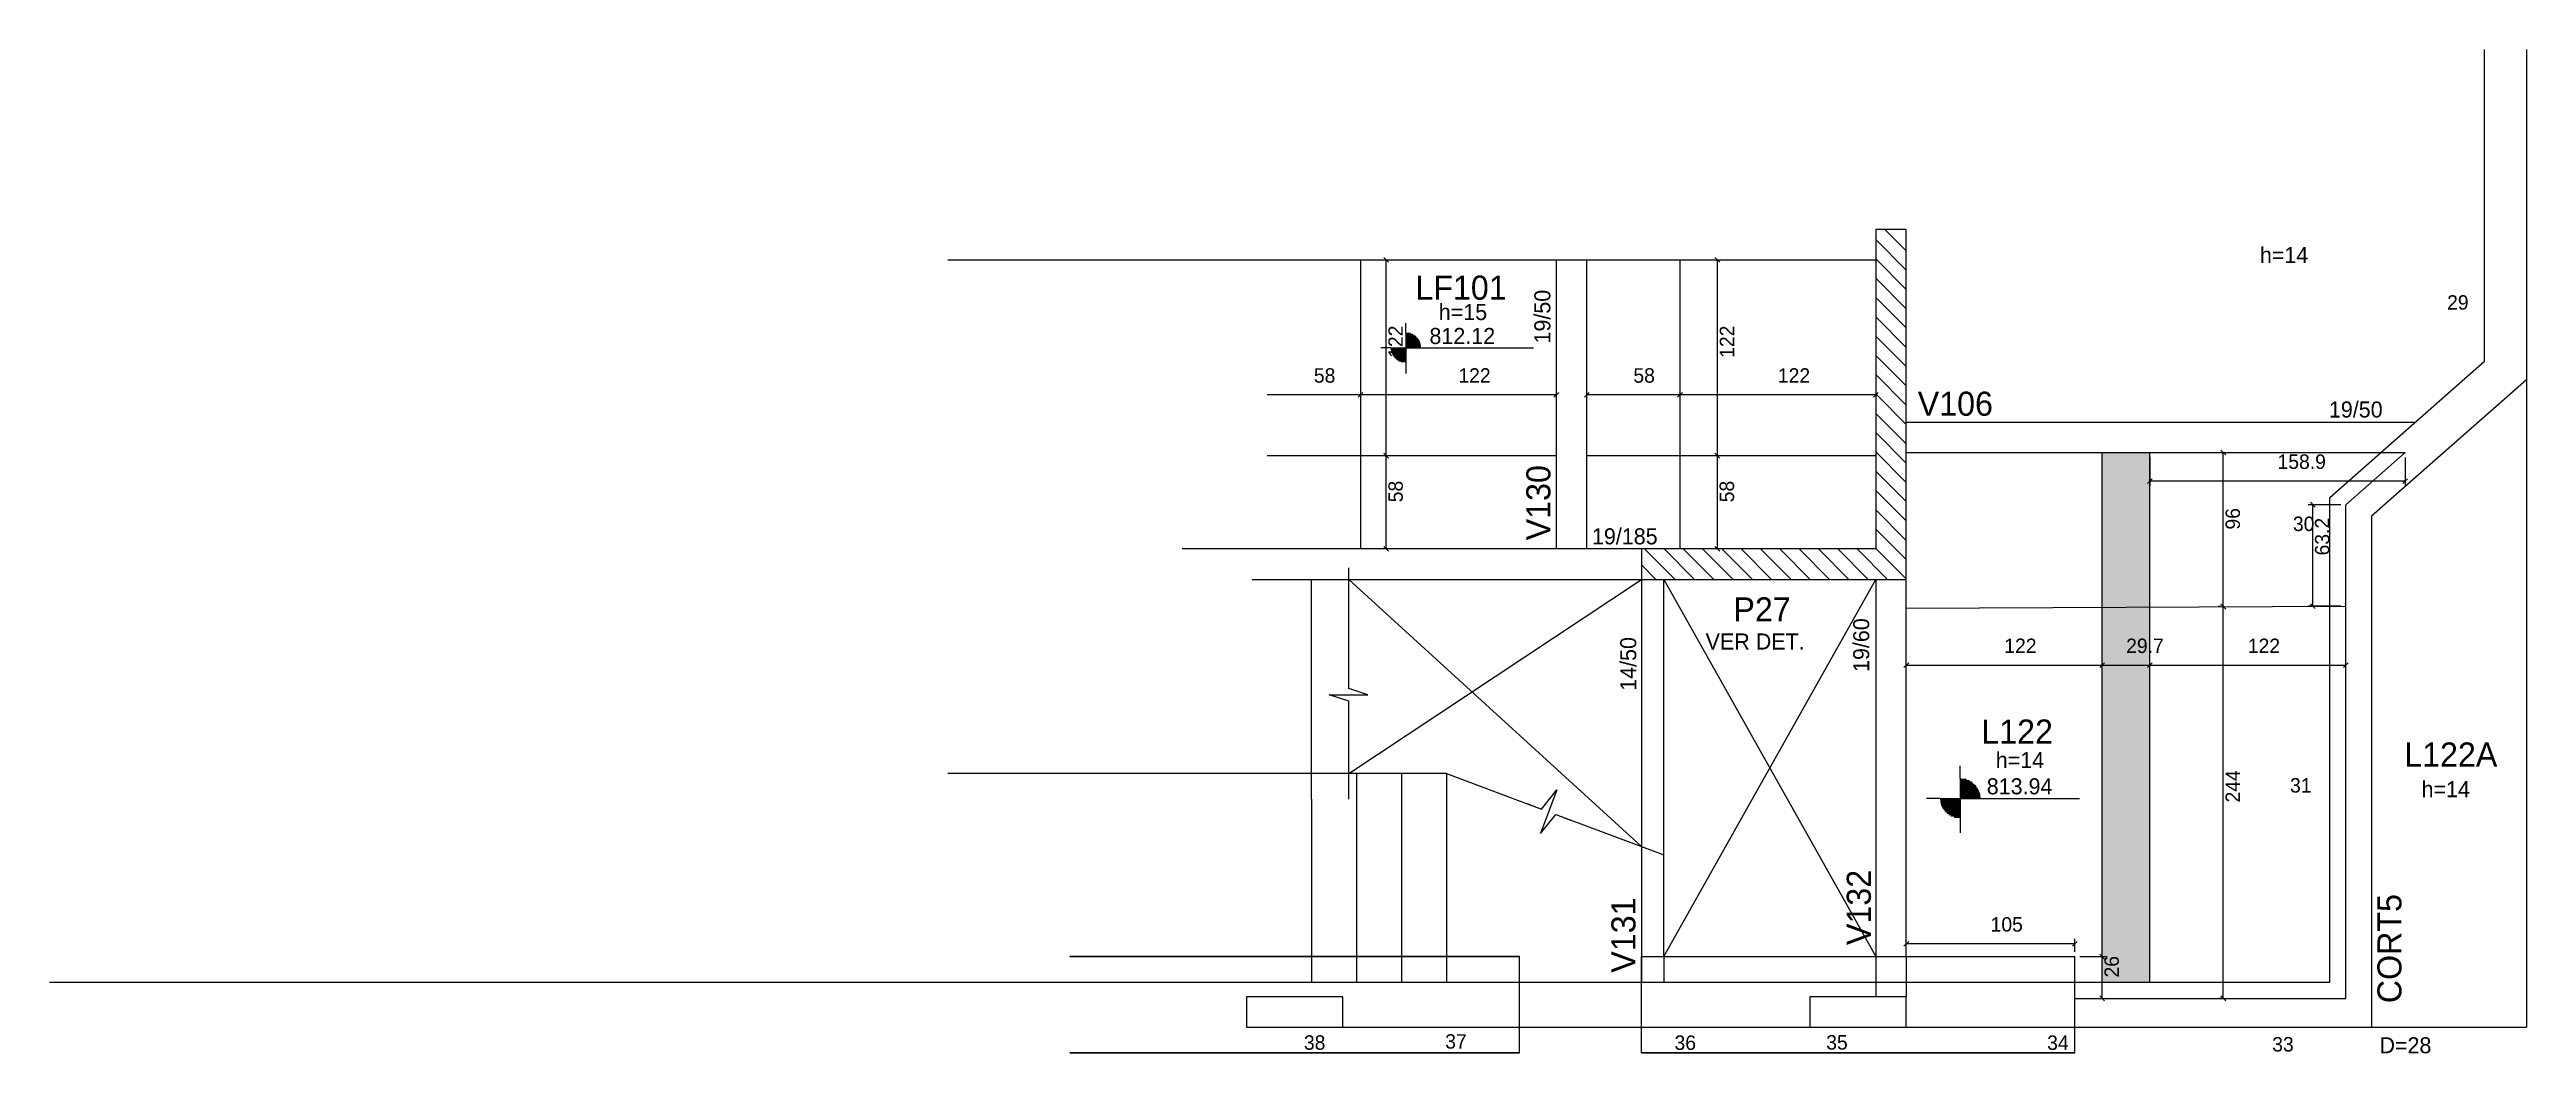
# Model space of a CAD drawing. Header units: metres. Extents: x 5258 to 6801, y 2027 to 2653.
import ezdxf

# ---------------------------------------------------------------- set-up
doc = ezdxf.new("R2010")
doc.units = ezdxf.units.M
for name, color, linetype in [('1', 7, 'Continuous'), ('3', 7, 'Continuous'), ('4', 7, 'Continuous'), ('7', 7, 'Continuous'), ('9', 7, 'Continuous'), ('Hachura', 7, 'Continuous'), ('Painéis', 7, 'Continuous')]:
    doc.layers.add(name, color=color, linetype=linetype)

msp = doc.modelspace()

# ---------------------------------------------------------------- hatches: boundary and pattern name
at = {"layer": 'Hachura'}
h = msp.add_hatch(color=7, dxfattribs=at)
h.dxf.hatch_style = 1
h.paths.add_polyline_path([(6566.1, 2071.8), (6536.4, 2071.8), (6536.4, 2401.8), (6566.1, 2401.8), (6566.1, 2071.8)])

# ---------------------------------------------------------------- linework, layer by layer
at = {"layer": '1', "color": 1, "lineweight": 25}
for p, q in [((6774.6, 2458.8), (6774.6, 2652.8)), ((6678.1, 2373.8), (6774.6, 2458.8)), ((6800.6, 2447.1), (6704.1, 2362.1)), ((6678.1, 2071.8), (6678.1, 2373.8)), ((6704.1, 2362.1), (6704.1, 2043.8)), ((6263.4, 2087.8), (6395.4, 2322.8)), ((6263.4, 2322.8), (6395.4, 2087.8)), ((6173.4, 2027.8), (6173.4, 2087.8)), ((6249.4, 2027.8), (6249.4, 2087.8)), ((6249.4, 2087.8), (6519.4, 2087.8)), ((6519.4, 2027.8), (6519.4, 2087.8))]:
    msp.add_line(p, q, dxfattribs=at)
for points in [[(6800.6, 2652.8), (6800.6, 2043.8)], [(5257.9, 2071.8), (6678.1, 2071.8), (6678.1, 2373.8)], [(5893.4, 2087.8), (6173.4, 2087.8), (5893.4, 2087.8)], [(6414.4, 2043.8), (6800.6, 2043.8)], [(5893.4, 2027.8), (6173.4, 2027.8), (5893.4, 2027.8)], [(6249.4, 2027.8), (6519.4, 2027.8), (6249.4, 2027.8)]]:
    msp.add_lwpolyline(points, dxfattribs=at)
at = {"layer": '3', "color": 3, "lineweight": 25}
for p, q in [((6395.4, 2534.4), (6414.4, 2515.4)), ((6401, 2540.8), (6414.4, 2527.4)), ((6395.4, 2522.4), (6414.4, 2503.4)), ((6395.4, 2510.4), (6414.4, 2491.4)), ((6395.4, 2498.4), (6414.4, 2479.4)), ((6395.4, 2486.3), (6414.4, 2467.3)), ((6102.7, 2476.5), (6102.7, 2482.3)), ((6102.7, 2476.5), (6102.7, 2457.8)), ((6102.7, 2476.1), (6105.6, 2476.1)), ((6102.7, 2475.5), (6107, 2475.5)), ((6102.7, 2474.9), (6108, 2474.9)), ((6102.7, 2474.3), (6108.8, 2474.3)), ((6102.7, 2473.7), (6109.4, 2473.7)), ((6102.7, 2473.1), (6109.9, 2473.1)), ((6102.7, 2472.5), (6110.4, 2472.5)), ((6102.7, 2471.9), (6110.8, 2471.9)), ((6102.7, 2471.3), (6111.1, 2471.3)), ((6102.7, 2470.7), (6111.4, 2470.7)), ((6102.7, 2470.1), (6111.6, 2470.1)), ((6102.7, 2469.5), (6111.8, 2469.5)), ((6102.7, 2468.9), (6111.9, 2468.9)), ((6395.4, 2474.3), (6414.4, 2455.3)), ((6093.3, 2467.1), (6087, 2467.1)), ((6093.3, 2467.1), (6112.1, 2467.1)), ((6102.7, 2466.5), (6093.3, 2466.5)), ((6102.7, 2465.9), (6093.4, 2465.9)), ((6102.7, 2465.4), (6093.5, 2465.4)), ((6102.7, 2464.8), (6093.6, 2464.8)), ((6102.7, 2464.2), (6093.8, 2464.2)), ((6102.7, 2463.6), (6094, 2463.6)), ((6102.7, 2463), (6094.3, 2463)), ((6102.7, 2462.4), (6094.6, 2462.4)), ((6102.7, 2461.8), (6095, 2461.8)), ((6102.7, 2461.2), (6095.4, 2461.2)), ((6102.7, 2460.6), (6096, 2460.6)), ((6102.7, 2460), (6096.6, 2460)), ((6102.7, 2459.4), (6097.4, 2459.4)), ((6102.7, 2458.8), (6098.4, 2458.8)), ((6102.7, 2458.2), (6099.8, 2458.2)), ((6102.7, 2468.3), (6112, 2468.3)), ((6102.7, 2467.7), (6112.1, 2467.7)), ((6102.7, 2457.8), (6102.7, 2451.1)), ((6112.1, 2467.1), (6182.2, 2467.1)), ((6395.4, 2462.3), (6414.4, 2443.3)), ((6395.4, 2450.3), (6414.4, 2431.3)), ((6395.4, 2438.3), (6414.4, 2419.3)), ((6395.4, 2426.2), (6414.4, 2407.2)), ((6395.4, 2414.2), (6414.4, 2395.2)), ((6414.4, 2420.8), (6731.5, 2420.8)), ((6395.4, 2402.2), (6414.4, 2383.2)), ((6414.4, 2401.8), (6725.1, 2401.8)), ((6395.4, 2390.2), (6414.4, 2371.2)), ((6395.4, 2378.2), (6414.4, 2359.2)), ((6395.4, 2366.1), (6414.4, 2347.1)), ((6395.4, 2354.1), (6414.4, 2335.1)), ((6249.4, 2331.8), (6258.4, 2322.8)), ((6251.4, 2341.8), (6270.4, 2322.8)), ((6263.5, 2341.8), (6282.5, 2322.8)), ((6275.5, 2341.8), (6294.5, 2322.8)), ((6287.5, 2341.8), (6306.5, 2322.8)), ((6299.5, 2341.8), (6318.5, 2322.8)), ((6311.5, 2341.8), (6330.5, 2322.8)), ((6323.6, 2341.8), (6342.6, 2322.8)), ((6335.6, 2341.8), (6354.6, 2322.8)), ((6347.6, 2341.8), (6366.6, 2322.8)), ((6359.6, 2341.8), (6378.6, 2322.8)), ((6371.7, 2341.8), (6390.7, 2322.8)), ((6383.7, 2341.8), (6402.7, 2322.8)), ((6395.4, 2342.1), (6414.4, 2323.1)), ((6448, 2198.9), (6448, 2206.6)), ((6448, 2198.9), (6448, 2173.9)), ((6448, 2198.3), (6451.8, 2198.3)), ((6448, 2197.5), (6453.7, 2197.5)), ((6448, 2196.7), (6455.1, 2196.7)), ((6448, 2195.9), (6456.1, 2195.9)), ((6448, 2195.1), (6456.9, 2195.1)), ((6448, 2194.3), (6457.6, 2194.3)), ((6448, 2193.5), (6458.2, 2193.5)), ((6448, 2192.7), (6458.8, 2192.7)), ((6448, 2191.9), (6459.2, 2191.9)), ((6448, 2191.2), (6459.5, 2191.2)), ((6435.5, 2186.4), (6427, 2186.4)), ((6435.5, 2186.4), (6460.5, 2186.4)), ((6448, 2185.6), (6435.5, 2185.6)), ((6448, 2184.8), (6435.6, 2184.8)), ((6448, 2184), (6435.7, 2184)), ((6448, 2183.2), (6435.9, 2183.2)), ((6448, 2182.4), (6436.1, 2182.4)), ((6448, 2181.6), (6436.4, 2181.6)), ((6448, 2180.8), (6436.8, 2180.8)), ((6448, 2180.1), (6437.2, 2180.1)), ((6448, 2179.3), (6437.7, 2179.3)), ((6448, 2178.5), (6438.3, 2178.5)), ((6448, 2177.7), (6439, 2177.7)), ((6448, 2176.9), (6439.9, 2176.9)), ((6448, 2176.1), (6440.9, 2176.1)), ((6448, 2175.3), (6442.2, 2175.3)), ((6448, 2190.4), (6459.8, 2190.4)), ((6448, 2189.6), (6460.1, 2189.6)), ((6448, 2188.8), (6460.3, 2188.8)), ((6448, 2188), (6460.4, 2188)), ((6448, 2187.2), (6460.5, 2187.2)), ((6460.5, 2186.4), (6522.3, 2186.4)), ((6448, 2174.5), (6444.1, 2174.5)), ((6448, 2173.9), (6448, 2165)), ((6263.4, 2087.8), (6263.4, 2071.8)), ((6395.4, 2087.8), (6395.4, 2062.8)), ((6414.4, 2087.8), (6414.4, 2062.8))]:
    msp.add_line(p, q, dxfattribs=at)
for points in [[(5817.4, 2521.8), (6395.4, 2521.8)], [(6196.4, 2521.8), (6196.4, 2341.8)], [(6215.4, 2341.8), (6215.4, 2521.8)], [(6249.4, 2341.8), (5963.4, 2341.8)], [(6006.9, 2322.8), (6205.9, 2322.8)], [(6205.9, 2322.8), (6249.4, 2322.8)], [(6249.4, 2322.8), (6249.4, 2071.8)], [(6263.4, 2087.8), (6263.4, 2322.8)], [(6395.4, 2322.8), (6395.4, 2087.8)], [(6414.4, 2087.8), (6414.4, 2322.8)], [(6063.4, 2043.8), (6256.4, 2043.8)], [(6256.4, 2043.8), (6354.4, 2043.8)]]:
    msp.add_lwpolyline(points, dxfattribs=at)
at = {"layer": '7', "color": 7, "lineweight": 25}
for points in [[(6414.4, 2322.8), (6414.4, 2540.8), (6395.4, 2540.8), (6395.4, 2341.8), (6249.4, 2341.8), (6249.4, 2322.8), (6414.4, 2322.8)], [(6003.4, 2043.8), (6063.4, 2043.8), (6063.4, 2062.8), (6003.4, 2062.8), (6003.4, 2043.8)], [(6354.4, 2043.8), (6414.4, 2043.8), (6414.4, 2062.8), (6354.4, 2062.8), (6354.4, 2043.8)]]:
    msp.add_lwpolyline(points, dxfattribs=at)
at = {"layer": '9', "color": 9, "lineweight": 25}
for p, q in [((6067.1, 2254.9), (6067.1, 2330)), ((6043.9, 2185.8), (6043.9, 2322.8)), ((6067.1, 2201.8), (6249.4, 2322.8)), ((6067.1, 2322.8), (6249.4, 2156.4)), ((6067.1, 2185.8), (6067.1, 2246.9)), ((6127.9, 2201.8), (5817.4, 2201.8)), ((6071.9, 2201.8), (6071.9, 2071.8)), ((6099.9, 2201.8), (6099.9, 2071.8)), ((6127.9, 2201.8), (6127.9, 2071.8)), ((6127.9, 2201.8), (6187.1, 2179.7)), ((6043.9, 2185.8), (6043.9, 2071.8)), ((6196.2, 2176.3), (6263.4, 2151.2))]:
    msp.add_line(p, q, dxfattribs=at)
for points in [[(6067.1, 2238.9), (6067.1, 2246.9), (6055, 2250.9), (6079.1, 2250.9), (6067.1, 2254.9), (6067.1, 2262.9)], [(6178, 2183.1), (6187.1, 2179.7), (6196.7, 2191.6), (6186.6, 2164.4), (6196.2, 2176.3), (6205.2, 2172.9)]]:
    msp.add_lwpolyline(points, dxfattribs=at)
at = {"layer": 'Painéis', "color": 200, "lineweight": 25}
for p, q in [((6074.4, 2521.8), (6074.4, 2341.8)), ((6273.4, 2521.8), (6273.4, 2341.8)), ((6196.4, 2399.8), (6016.4, 2399.8)), ((6395.4, 2399.8), (6215.4, 2399.8)), ((6536.4, 2071.8), (6536.4, 2401.8)), ((6566.1, 2071.8), (6566.1, 2401.8)), ((6688.1, 2369.3), (6725.1, 2401.8)), ((6688.1, 2061.8), (6688.1, 2369.3)), ((6414.4, 2304.9), (6688.1, 2306.1)), ((6519.4, 2061.8), (6688.1, 2061.8))]:
    msp.add_line(p, q, dxfattribs=at)
at = {"layer": 'Painéis', "color": 0, "lineweight": 25}
for p, q in [((6091.9, 2520.3), (6088.9, 2523.3)), ((6298.2, 2520.3), (6295.2, 2523.3)), ((6075.9, 2439.2), (6072.9, 2436.2)), ((6072.9, 2436.2), (6075.9, 2439.2)), ((6194.9, 2436.2), (6197.9, 2439.2)), ((6216.9, 2439.2), (6213.9, 2436.2)), ((6274.9, 2439.2), (6271.9, 2436.2)), ((6271.9, 2436.2), (6274.9, 2439.2)), ((6393.9, 2436.2), (6396.9, 2439.2)), ((6091.9, 2398.3), (6088.9, 2401.3)), ((6088.9, 2401.3), (6091.9, 2398.3)), ((6298.2, 2398.3), (6295.2, 2401.3)), ((6295.2, 2401.3), (6298.2, 2398.3)), ((6613.3, 2400.3), (6610.3, 2403.3)), ((6567.6, 2385.5), (6564.6, 2382.5)), ((6723.6, 2382.5), (6726.6, 2385.5)), ((6669.1, 2367.8), (6666.1, 2370.8)), ((6088.9, 2343.3), (6091.9, 2340.3)), ((6295.2, 2343.3), (6298.2, 2340.3)), ((6613.3, 2304.3), (6610.3, 2307.3)), ((6610.3, 2307.3), (6613.3, 2304.3)), ((6666.1, 2307.6), (6669.1, 2304.6)), ((6415.9, 2270.9), (6412.9, 2267.9)), ((6534.9, 2267.9), (6537.9, 2270.9)), ((6537.9, 2270.9), (6534.9, 2267.9)), ((6564.6, 2267.9), (6567.6, 2270.9)), ((6567.6, 2270.9), (6564.6, 2267.9)), ((6686.6, 2267.9), (6689.6, 2270.9)), ((6415.9, 2097.3), (6412.9, 2094.3)), ((6517.9, 2094.3), (6520.9, 2097.3)), ((6537.9, 2086.3), (6534.9, 2089.3)), ((6534.9, 2063.3), (6537.9, 2060.3)), ((6610.3, 2063.3), (6613.3, 2060.3))]:
    msp.add_line(p, q, dxfattribs=at)
at = {"layer": 'Painéis', "color": 4, "lineweight": 25}
for p, q in [((6090.4, 2399.8), (6090.4, 2521.8)), ((6296.7, 2399.8), (6296.7, 2521.8)), ((6074.4, 2437.7), (6016.4, 2437.7)), ((6196.4, 2437.7), (6074.4, 2437.7)), ((6273.4, 2437.7), (6215.4, 2437.7)), ((6395.4, 2437.7), (6273.4, 2437.7)), ((6090.4, 2341.8), (6090.4, 2399.8)), ((6296.7, 2341.8), (6296.7, 2399.8)), ((6566.1, 2398.8), (6566.1, 2381)), ((6611.8, 2305.8), (6611.8, 2401.8)), ((6725.1, 2398.8), (6725.1, 2381)), ((6725.1, 2384), (6566.1, 2384)), ((6685.1, 2369.3), (6664.6, 2369.3)), ((6667.6, 2306.1), (6667.6, 2369.3)), ((6610.2, 2305.8), (6608.8, 2305.8)), ((6611.8, 2061.8), (6611.8, 2305.8)), ((6685.1, 2306.1), (6664.6, 2306.1)), ((6414.4, 2269.4), (6536.4, 2269.4)), ((6536.4, 2269.4), (6566.1, 2269.4)), ((6566.1, 2270.9), (6566.1, 2272.4)), ((6566.1, 2269.4), (6688.1, 2269.4)), ((6414.4, 2090.8), (6414.4, 2098.8)), ((6519.4, 2090.8), (6519.4, 2098.8)), ((6519.4, 2095.8), (6414.4, 2095.8)), ((6522.4, 2087.8), (6539.4, 2087.8)), ((6536.4, 2061.8), (6536.4, 2087.8)), ((6522.4, 2061.8), (6539.4, 2061.8)), ((6611.3, 2061.8), (6608.8, 2061.8))]:
    msp.add_line(p, q, dxfattribs=at)

# ---------------------------------------------------------------- texts
at = {"layer": '3', "color": 3, "lineweight": 25}
for s, height, p in [('h=14', 10, (6634.6, 2519.8)), ('29', 9, (6751.2, 2490.8)), ('h=15', 10, (6123.2, 2484.3)), ('812.12', 10, (6117.4, 2469.4)), ('19/50', 10, (6677.6, 2423.6)), ('30', 9, (6655.2, 2352.9)), ('19/185', 10, (6218.6, 2344.6)), ('VER DET.', 10, (6289.4, 2279.1)), ('h=14', 10, (6470.1, 2205.2)), ('813.94', 10, (6464.5, 2188.9)), ('31', 9, (6653.4, 2190)), ('h=14', 10, (6735.3, 2187.1)), ('38', 9, (6039.2, 2029.8)), ('37', 9, (6127.2, 2030.5)), ('36', 9, (6270, 2029.7)), ('35', 9, (6364.5, 2029.9)), ('34', 9, (6502.1, 2029.7)), ('33', 9, (6642.3, 2028.7)), ('D=28', 10, (6709.1, 2027.6))]:
    msp.add_text(s, height=height, dxfattribs=at).set_placement(p)
for s, p in [('19/50', (6192.7, 2469.7)), ('14/50', (6246.2, 2253.4)), ('19/60', (6391.3, 2265.1))]:
    msp.add_text(s, height=10, rotation=90, dxfattribs=at).set_placement(p)
at = {"layer": '4', "color": 4, "lineweight": 25}
for s, p in [('LF101', (6108.6, 2497)), ('V106', (6421.5, 2424.7)), ('P27', (6306.7, 2296.6)), ('L122', (6461.1, 2220.5)), ('L122A', (6724.5, 2206.2))]:
    msp.add_text(s, height=15, dxfattribs=at).set_placement(p)
for s, p in [('V130', (6192.7, 2347.1)), ('V132', (6392.3, 2095)), ('V131', (6245.7, 2077.8)), ('CORT5', (6722.8, 2058.8))]:
    msp.add_text(s, height=15, rotation=90, dxfattribs=at).set_placement(p)
at = {"layer": 'Painéis', "color": 240, "lineweight": 25}
for s, p in [('122', (6100.8, 2460.8)), ('122', (6307.2, 2460.8)), ('58', (6100.8, 2370.8)), ('58', (6307.1, 2370.8)), ('96', (6622.2, 2353.8)), ('63.2', (6677.9, 2337.7)), ('244', (6622.2, 2183.8)), ('26', (6546.8, 2074.8))]:
    msp.add_text(s, height=9, rotation=90, dxfattribs=at).set_placement(p)
for s, p in [('58', (6045.4, 2445.3)), ('122', (6135.4, 2445.3)), ('58', (6244.4, 2445.3)), ('122', (6334.4, 2445.3)), ('158.9', (6645.6, 2391.6)), ('122', (6475.4, 2276.9)), ('29.7', (6551.3, 2276.9)), ('122', (6627.1, 2276.9)), ('105', (6466.9, 2103.4))]:
    msp.add_text(s, height=9, dxfattribs=at).set_placement(p)

doc.saveas('drawing.dxf')
